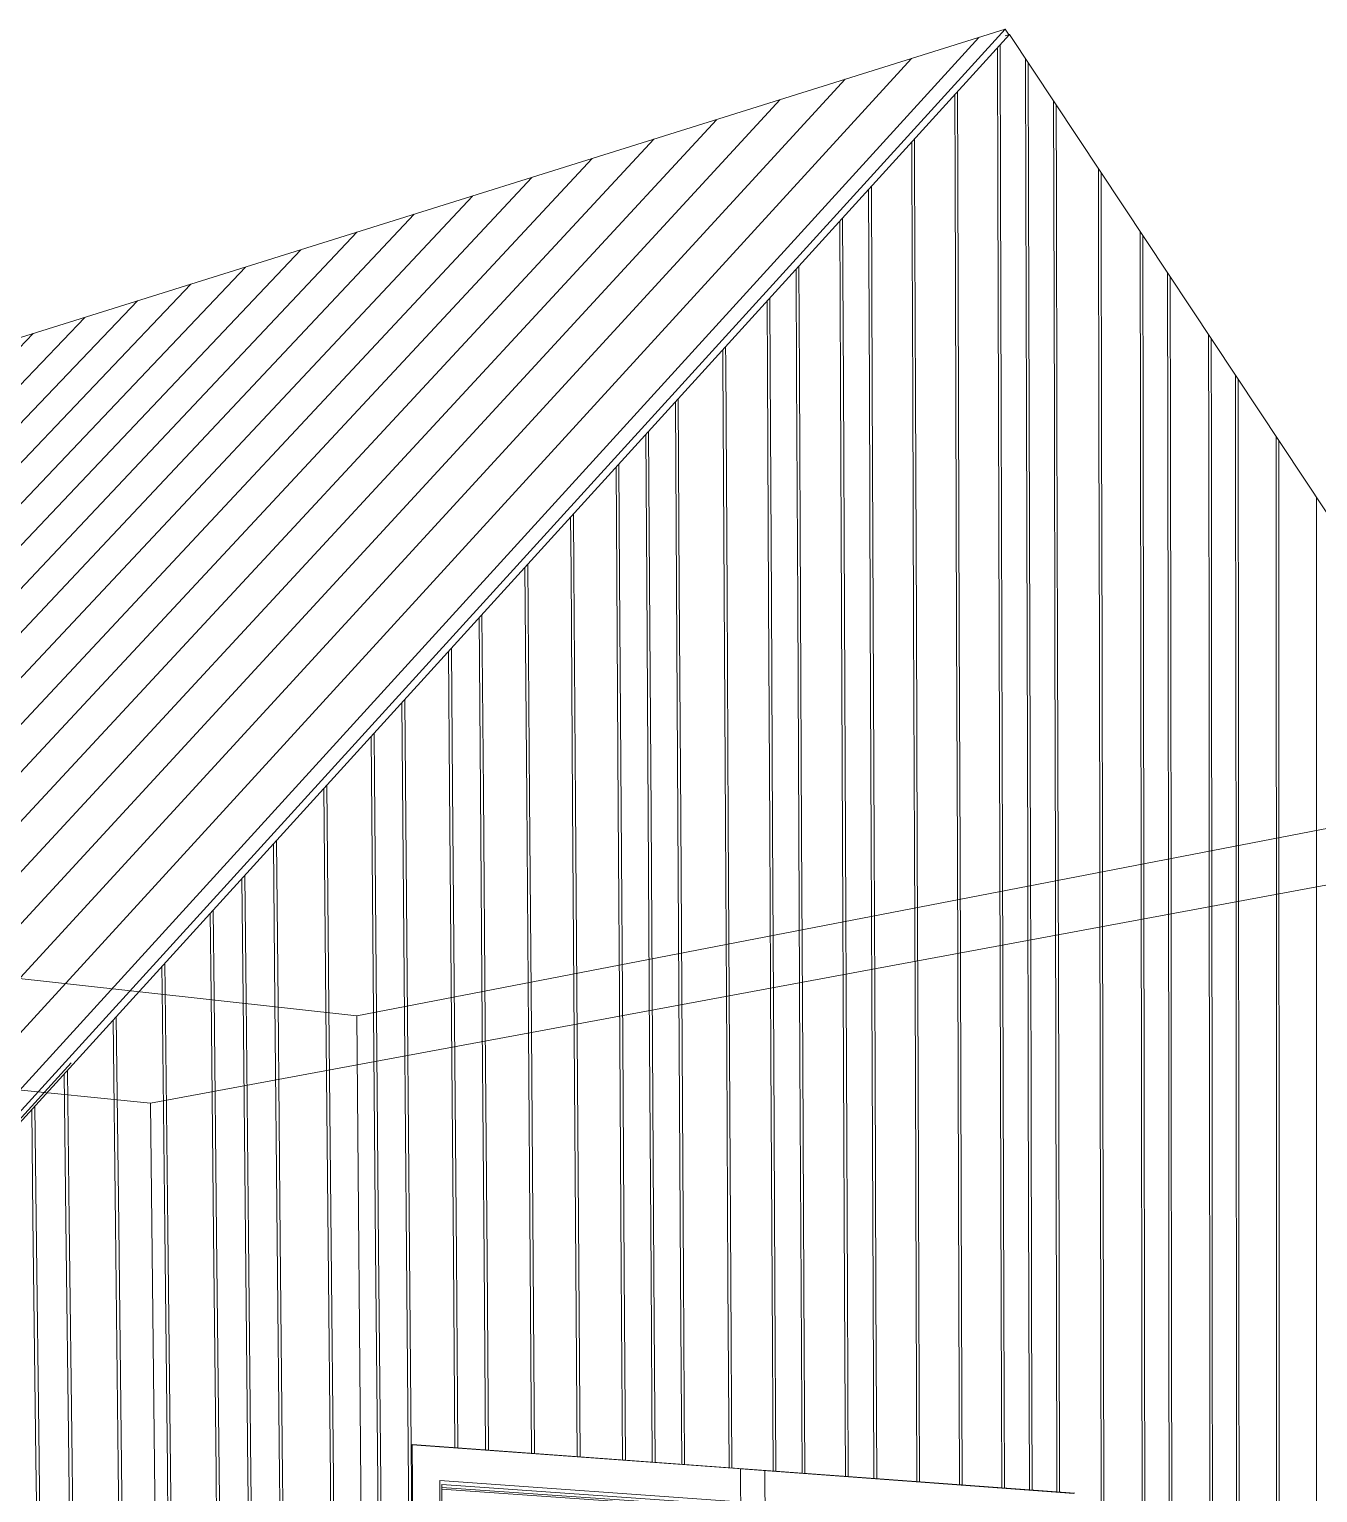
# Model space of a CAD drawing. Header units: inches. Extents: x 5690 to 5695, y -585 to 907.
# Drawn here: x 5692.9137 to 5693.0893, y -584.0591 to -583.8596 of the extents above; entities that cross this region are included whole.
import ezdxf

# ---------------------------------------------------------------- set-up
doc = ezdxf.new("R2010")
doc.units = ezdxf.units.IN
doc.header["$MEASUREMENT"] = 0
for name, color, linetype, lineweight in [('A-GLAZ-2', 151, 'Continuous', 9), ('A-ROOF', 132, 'Continuous', 13), ('A-ROOF-1', 132, 'Continuous', 9), ('A-ROOF-PATT-1', 132, 'Continuous', 9), ('A-WALL-PATT-1', 111, 'Continuous', 9), ('G-ANNO-SYMB-1', 111, 'Continuous', 9), ('I-WALL', 2, 'Continuous', 13), ('I-WALL-1', 2, 'Continuous', 9)]:
    doc.layers.add(name, color=color, linetype=linetype, lineweight=lineweight)

# ---------------------------------------------------------------- blocks, each defined once
blk = doc.blocks.new('FP_98-3D View 1 Copy 1 Copy 1')
at = {"layer": 'A-WALL-PATT-1'}
for p, q in [((-4883.58842, -584.02202), (-4883.58866, -584.00206)), ((-4883.58799, -584.02206), (-4883.58823, -584.00159)), ((-4883.59292, -584.02161), (-4883.59309, -584.00694)), ((-4883.59248, -584.02165), (-4883.59266, -584.00647)), ((-4883.59252, -584.05455), (-4883.59292, -584.02161)), ((-4883.59292, -584.02161), (-4883.59292, -584.02161)), ((-4883.59208, -584.05458), (-4883.59248, -584.02165)), ((-4883.59248, -584.02165), (-4883.59248, -584.02165)), ((-4883.58804, -584.05486), (-4883.58842, -584.02202)), ((-4883.58842, -584.02202), (-4883.58842, -584.02202)), ((-4883.5876, -584.05489), (-4883.58799, -584.02206)), ((-4883.58799, -584.02206), (-4883.58799, -584.02206)), ((-4883.59212, -584.08733), (-4883.59252, -584.05455)), ((-4883.59252, -584.05455), (-4883.59252, -584.05455)), ((-4883.59168, -584.08735), (-4883.59208, -584.05458)), ((-4883.59208, -584.05458), (-4883.59208, -584.05458)), ((-4883.58765, -584.08755), (-4883.58804, -584.05486)), ((-4883.58804, -584.05486), (-4883.58804, -584.05486)), ((-4883.58722, -584.08757), (-4883.5876, -584.05489)), ((-4883.5876, -584.05489), (-4883.5876, -584.05489)), ((-4883.59172, -584.11997), (-4883.59212, -584.08733)), ((-4883.59212, -584.08733), (-4883.59212, -584.08733)), ((-4883.59129, -584.11998), (-4883.59168, -584.08735)), ((-4883.59168, -584.08735), (-4883.59168, -584.08735)), ((-4883.58726, -584.1201), (-4883.58765, -584.08755)), ((-4883.58765, -584.08755), (-4883.58765, -584.08755)), ((-4883.58683, -584.12011), (-4883.58722, -584.08757)), ((-4883.58722, -584.08757), (-4883.58722, -584.08757)), ((-4883.59133, -584.15246), (-4883.59172, -584.11997)), ((-4883.59172, -584.11997), (-4883.59172, -584.11997)), ((-4883.59089, -584.15246), (-4883.59129, -584.11998)), ((-4883.59129, -584.11998), (-4883.59129, -584.11998)), ((-4883.58688, -584.15249), (-4883.58726, -584.1201)), ((-4883.58726, -584.1201), (-4883.58726, -584.1201)), ((-4883.58645, -584.1525), (-4883.58683, -584.12011)), ((-4883.58683, -584.12011), (-4883.58683, -584.12011)), ((-4883.59093, -584.1848), (-4883.59133, -584.15246)), ((-4883.59133, -584.15246), (-4883.59133, -584.15246)), ((-4883.5905, -584.18479), (-4883.59089, -584.15246)), ((-4883.59089, -584.15246), (-4883.59089, -584.15246)), ((-4883.5865, -584.18474), (-4883.58688, -584.15249)), ((-4883.58688, -584.15249), (-4883.58688, -584.15249)), ((-4883.58607, -584.18474), (-4883.58645, -584.1525)), ((-4883.58645, -584.1525), (-4883.58645, -584.1525)), ((-4883.5906, -584.21212), (-4883.59093, -584.1848)), ((-4883.59093, -584.1848), (-4883.59093, -584.1848)), ((-4883.59017, -584.21211), (-4883.5905, -584.18479)), ((-4883.5905, -584.18479), (-4883.5905, -584.18479)), ((-4883.58617, -584.21199), (-4883.5865, -584.18474)), ((-4883.5865, -584.18474), (-4883.5865, -584.18474)), ((-4883.58575, -584.21198), (-4883.58607, -584.18474)), ((-4883.58607, -584.18474), (-4883.58607, -584.18474))]:
    blk.add_line(p, q, dxfattribs=at)
blk = doc.blocks.new('FP_112-3D View 1 Copy 1 Copy 1')
at = {"layer": 'A-WALL-PATT-1'}
for p, q in [((-4883.46142, -583.88068), (-4883.46148, -583.86211)), ((-4883.46105, -583.88075), (-4883.46111, -583.8617)), ((-4883.4576, -583.88142), (-4883.45765, -583.86363)), ((-4883.45723, -583.8815), (-4883.45728, -583.86419)), ((-4883.46725, -583.87954), (-4883.46729, -583.86851)), ((-4883.46688, -583.87962), (-4883.46692, -583.8681)), ((-4883.4538, -583.88217), (-4883.45383, -583.86939)), ((-4883.45343, -583.88224), (-4883.45346, -583.86994)), ((-4883.47313, -583.8784), (-4883.47315, -583.87495)), ((-4883.47276, -583.87847), (-4883.47277, -583.87454)), ((-4883.47301, -583.90948), (-4883.47313, -583.8784)), ((-4883.47313, -583.8784), (-4883.47313, -583.8784)), ((-4883.47264, -583.90955), (-4883.47276, -583.87847)), ((-4883.47276, -583.87847), (-4883.47276, -583.87847)), ((-4883.46715, -583.9105), (-4883.46725, -583.87954)), ((-4883.46725, -583.87954), (-4883.46725, -583.87954)), ((-4883.46678, -583.91057), (-4883.46688, -583.87962)), ((-4883.46688, -583.87962), (-4883.46688, -583.87962)), ((-4883.44771, -583.88335), (-4883.44772, -583.87861)), ((-4883.44734, -583.88342), (-4883.44735, -583.87916)), ((-4883.47893, -583.90846), (-4883.47904, -583.88144)), ((-4883.47855, -583.90852), (-4883.47866, -583.88102)), ((-4883.46133, -583.91152), (-4883.46142, -583.88068)), ((-4883.46142, -583.88068), (-4883.46142, -583.88068)), ((-4883.46096, -583.91158), (-4883.46105, -583.88075)), ((-4883.46105, -583.88075), (-4883.46105, -583.88075)), ((-4883.45752, -583.91218), (-4883.4576, -583.88142)), ((-4883.4576, -583.88142), (-4883.4576, -583.88142)), ((-4883.45715, -583.91224), (-4883.45723, -583.8815)), ((-4883.45723, -583.8815), (-4883.45723, -583.8815)), ((-4883.45372, -583.91284), (-4883.4538, -583.88217)), ((-4883.4538, -583.88217), (-4883.4538, -583.88217)), ((-4883.45336, -583.9129), (-4883.45343, -583.88224)), ((-4883.45343, -583.88224), (-4883.45343, -583.88224)), ((-4883.44764, -583.9139), (-4883.44771, -583.88335)), ((-4883.44771, -583.88335), (-4883.44771, -583.88335)), ((-4883.44728, -583.91396), (-4883.44734, -583.88342)), ((-4883.44734, -583.88342), (-4883.44734, -583.88342)), ((-4883.48247, -583.90784), (-4883.48257, -583.88532)), ((-4883.48285, -583.90777), (-4883.48295, -583.88574)), ((-4883.44198, -583.91488), (-4883.44202, -583.8872)), ((-4883.44162, -583.91495), (-4883.44166, -583.88775)), ((-4883.48885, -583.90673), (-4883.48892, -583.8923)), ((-4883.48846, -583.9068), (-4883.48853, -583.89188)), ((-4883.43826, -583.91553), (-4883.4383, -583.89282)), ((-4883.43791, -583.91559), (-4883.43794, -583.89337)), ((-4883.49282, -583.90604), (-4883.49287, -583.89666)), ((-4883.49244, -583.9061), (-4883.49249, -583.89623)), ((-4883.43267, -583.9165), (-4883.43269, -583.90129)), ((-4883.4989, -583.90498), (-4883.49891, -583.9033)), ((-4883.49851, -583.90505), (-4883.49852, -583.90287)), ((-4883.43232, -583.91656), (-4883.43233, -583.90183)), ((-4883.49872, -583.93649), (-4883.4989, -583.90498)), ((-4883.4989, -583.90498), (-4883.4989, -583.90498)), ((-4883.49833, -583.93655), (-4883.49851, -583.90505)), ((-4883.49851, -583.90505), (-4883.49851, -583.90505)), ((-4883.49266, -583.93742), (-4883.49282, -583.90604)), ((-4883.49282, -583.90604), (-4883.49282, -583.90604)), ((-4883.49228, -583.93747), (-4883.49244, -583.9061)), ((-4883.49244, -583.9061), (-4883.49244, -583.9061)), ((-4883.48869, -583.93802), (-4883.48885, -583.90673)), ((-4883.48885, -583.90673), (-4883.48885, -583.90673)), ((-4883.48831, -583.93808), (-4883.48846, -583.9068)), ((-4883.48846, -583.9068), (-4883.48846, -583.9068)), ((-4883.42901, -583.91714), (-4883.42901, -583.90683)), ((-4883.42865, -583.9172), (-4883.42866, -583.90737)), ((-4883.48271, -583.93894), (-4883.48285, -583.90777)), ((-4883.48285, -583.90777), (-4883.48285, -583.90777)), ((-4883.48233, -583.939), (-4883.48247, -583.90784)), ((-4883.48247, -583.90784), (-4883.48247, -583.90784)), ((-4883.4788, -583.93954), (-4883.47893, -583.90846)), ((-4883.47893, -583.90846), (-4883.47893, -583.90846)), ((-4883.47842, -583.93959), (-4883.47855, -583.90852)), ((-4883.47855, -583.90852), (-4883.47855, -583.90852)), ((-4883.4729, -583.94044), (-4883.47301, -583.90948)), ((-4883.47301, -583.90948), (-4883.47301, -583.90948)), ((-4883.47252, -583.9405), (-4883.47264, -583.90955)), ((-4883.47264, -583.90955), (-4883.47264, -583.90955)), ((-4883.50522, -583.93549), (-4883.50537, -583.91041)), ((-4883.50483, -583.93555), (-4883.50498, -583.90998)), ((-4883.46704, -583.94133), (-4883.46715, -583.9105)), ((-4883.46715, -583.9105), (-4883.46715, -583.9105)), ((-4883.46667, -583.94139), (-4883.46678, -583.91057)), ((-4883.46678, -583.91057), (-4883.46678, -583.91057)), ((-4883.46124, -583.94222), (-4883.46133, -583.91152)), ((-4883.46133, -583.91152), (-4883.46133, -583.91152)), ((-4883.46087, -583.94228), (-4883.46096, -583.91158)), ((-4883.46096, -583.91158), (-4883.46096, -583.91158)), ((-4883.45743, -583.9428), (-4883.45752, -583.91218)), ((-4883.45752, -583.91218), (-4883.45752, -583.91218)), ((-4883.45706, -583.94286), (-4883.45715, -583.91224)), ((-4883.45715, -583.91224), (-4883.45715, -583.91224)), ((-4883.45365, -583.94338), (-4883.45372, -583.91284)), ((-4883.45372, -583.91284), (-4883.45372, -583.91284)), ((-4883.45328, -583.94344), (-4883.45336, -583.9129)), ((-4883.45336, -583.9129), (-4883.45336, -583.9129)), ((-4883.50928, -583.93487), (-4883.50941, -583.91485)), ((-4883.50889, -583.93493), (-4883.50902, -583.91442)), ((-4883.44758, -583.94431), (-4883.44764, -583.9139)), ((-4883.44764, -583.9139), (-4883.44764, -583.9139)), ((-4883.44722, -583.94437), (-4883.44728, -583.91396)), ((-4883.44728, -583.91396), (-4883.44728, -583.91396)), ((-4883.44193, -583.94518), (-4883.44198, -583.91488)), ((-4883.44198, -583.91488), (-4883.44198, -583.91488)), ((-4883.44157, -583.94523), (-4883.44162, -583.91495)), ((-4883.44162, -583.91495), (-4883.44162, -583.91495)), ((-4883.43822, -583.94574), (-4883.43826, -583.91553)), ((-4883.43826, -583.91553), (-4883.43826, -583.91553)), ((-4883.42348, -583.9181), (-4883.42348, -583.91517)), ((-4883.43786, -583.9458), (-4883.43791, -583.91559)), ((-4883.43791, -583.91559), (-4883.43791, -583.91559)), ((-4883.43264, -583.9466), (-4883.43267, -583.9165)), ((-4883.43267, -583.9165), (-4883.43267, -583.9165)), ((-4883.43229, -583.94665), (-4883.43232, -583.91656)), ((-4883.43232, -583.91656), (-4883.43232, -583.91656)), ((-4883.42898, -583.94716), (-4883.42901, -583.91714)), ((-4883.42901, -583.91714), (-4883.42901, -583.91714)), ((-4883.42863, -583.94721), (-4883.42865, -583.9172)), ((-4883.42865, -583.9172), (-4883.42865, -583.9172)), ((-4883.42313, -583.91816), (-4883.42313, -583.9157)), ((-4883.51336, -583.93425), (-4883.51346, -583.91931)), ((-4883.51297, -583.93431), (-4883.51307, -583.91888)), ((-4883.42347, -583.948), (-4883.42348, -583.9181)), ((-4883.42348, -583.9181), (-4883.42348, -583.9181)), ((-4883.42312, -583.94805), (-4883.42313, -583.91816)), ((-4883.42313, -583.91816), (-4883.42313, -583.91816)), ((-4883.418, -583.94884), (-4883.418, -583.92344)), ((-4883.51959, -583.9333), (-4883.51964, -583.92611)), ((-4883.51919, -583.93336), (-4883.51924, -583.92568)), ((-4883.52563, -583.96428), (-4883.52587, -583.93296)), ((-4883.52523, -583.96433), (-4883.52547, -583.93252)), ((-4883.51937, -583.96511), (-4883.51959, -583.9333)), ((-4883.51959, -583.9333), (-4883.51959, -583.9333)), ((-4883.51897, -583.96516), (-4883.51919, -583.93336)), ((-4883.51919, -583.93336), (-4883.51919, -583.93336)), ((-4883.51315, -583.96593), (-4883.51336, -583.93425)), ((-4883.51336, -583.93425), (-4883.51336, -583.93425)), ((-4883.51276, -583.96598), (-4883.51297, -583.93431)), ((-4883.51297, -583.93431), (-4883.51297, -583.93431)), ((-4883.50908, -583.96647), (-4883.50928, -583.93487)), ((-4883.50928, -583.93487), (-4883.50928, -583.93487)), ((-4883.50869, -583.96652), (-4883.50889, -583.93493)), ((-4883.50889, -583.93493), (-4883.50889, -583.93493)), ((-4883.50503, -583.967), (-4883.50522, -583.93549)), ((-4883.50522, -583.93549), (-4883.50522, -583.93549)), ((-4883.50464, -583.96705), (-4883.50483, -583.93555)), ((-4883.50483, -583.93555), (-4883.50483, -583.93555)), ((-4883.49855, -583.96786), (-4883.49872, -583.93649)), ((-4883.49872, -583.93649), (-4883.49872, -583.93649)), ((-4883.49816, -583.96791), (-4883.49833, -583.93655)), ((-4883.49833, -583.93655), (-4883.49833, -583.93655)), ((-4883.4925, -583.96866), (-4883.49266, -583.93742)), ((-4883.49266, -583.93742), (-4883.49266, -583.93742)), ((-4883.49212, -583.96871), (-4883.49228, -583.93747)), ((-4883.49228, -583.93747), (-4883.49228, -583.93747)), ((-4883.53154, -583.9635), (-4883.53173, -583.93942)), ((-4883.48854, -583.96918), (-4883.48869, -583.93802)), ((-4883.48869, -583.93802), (-4883.48869, -583.93802)), ((-4883.48816, -583.96923), (-4883.48831, -583.93808)), ((-4883.48831, -583.93808), (-4883.48831, -583.93808)), ((-4883.48257, -583.96997), (-4883.48271, -583.93894)), ((-4883.48271, -583.93894), (-4883.48271, -583.93894)), ((-4883.4822, -583.97002), (-4883.48233, -583.939)), ((-4883.48233, -583.939), (-4883.48233, -583.939)), ((-4883.53195, -583.96345), (-4883.53213, -583.93986)), ((-4883.47867, -583.97048), (-4883.4788, -583.93954)), ((-4883.4788, -583.93954), (-4883.4788, -583.93954)), ((-4883.47829, -583.97053), (-4883.47842, -583.93959)), ((-4883.47842, -583.93959), (-4883.47842, -583.93959)), ((-4883.47278, -583.97126), (-4883.4729, -583.94044)), ((-4883.4729, -583.94044), (-4883.4729, -583.94044)), ((-4883.47241, -583.97131), (-4883.47252, -583.9405)), ((-4883.47252, -583.9405), (-4883.47252, -583.9405)), ((-4883.46694, -583.97203), (-4883.46704, -583.94133)), ((-4883.46704, -583.94133), (-4883.46704, -583.94133)), ((-4883.46657, -583.97208), (-4883.46667, -583.94139)), ((-4883.46667, -583.94139), (-4883.46667, -583.94139)), ((-4883.46115, -583.9728), (-4883.46124, -583.94222)), ((-4883.46124, -583.94222), (-4883.46124, -583.94222)), ((-4883.46078, -583.97285), (-4883.46087, -583.94228)), ((-4883.46087, -583.94228), (-4883.46087, -583.94228)), ((-4883.45735, -583.9733), (-4883.45743, -583.9428)), ((-4883.45743, -583.9428), (-4883.45743, -583.9428)), ((-4883.45698, -583.97335), (-4883.45706, -583.94286)), ((-4883.45706, -583.94286), (-4883.45706, -583.94286)), ((-4883.45357, -583.9738), (-4883.45365, -583.94338)), ((-4883.45365, -583.94338), (-4883.45365, -583.94338)), ((-4883.45321, -583.97385), (-4883.45328, -583.94344)), ((-4883.45328, -583.94344), (-4883.45328, -583.94344)), ((-4883.53614, -583.96289), (-4883.5363, -583.94444)), ((-4883.53574, -583.96295), (-4883.53589, -583.94399)), ((-4883.44752, -583.9746), (-4883.44758, -583.94431)), ((-4883.44758, -583.94431), (-4883.44758, -583.94431)), ((-4883.44716, -583.97465), (-4883.44722, -583.94437)), ((-4883.44722, -583.94437), (-4883.44722, -583.94437)), ((-4883.44188, -583.97534), (-4883.44193, -583.94518)), ((-4883.44193, -583.94518), (-4883.44193, -583.94518)), ((-4883.44152, -583.97539), (-4883.44157, -583.94523)), ((-4883.44157, -583.94523), (-4883.44157, -583.94523)), ((-4883.43818, -583.97583), (-4883.43822, -583.94574)), ((-4883.43822, -583.94574), (-4883.43822, -583.94574)), ((-4883.43782, -583.97588), (-4883.43786, -583.9458)), ((-4883.43786, -583.9458), (-4883.43786, -583.9458)), ((-4883.43261, -583.97657), (-4883.43264, -583.9466)), ((-4883.43264, -583.9466), (-4883.43264, -583.9466)), ((-4883.43226, -583.97662), (-4883.43229, -583.94665)), ((-4883.43229, -583.94665), (-4883.43229, -583.94665)), ((-4883.42896, -583.97705), (-4883.42898, -583.94716)), ((-4883.42898, -583.94716), (-4883.42898, -583.94716)), ((-4883.42861, -583.9771), (-4883.42863, -583.94721)), ((-4883.42863, -583.94721), (-4883.42863, -583.94721)), ((-4883.42346, -583.97778), (-4883.42347, -583.948)), ((-4883.42347, -583.948), (-4883.42347, -583.948)), ((-4883.42311, -583.97782), (-4883.42312, -583.94805)), ((-4883.42312, -583.94805), (-4883.42312, -583.94805)), ((-4883.418, -583.9785), (-4883.418, -583.94884)), ((-4883.418, -583.94884), (-4883.418, -583.94884)), ((-4883.54255, -583.96205), (-4883.54264, -583.95142)), ((-4883.54214, -583.9621), (-4883.54223, -583.95097)), ((-4883.5468, -583.96148), (-4883.54685, -583.95605)), ((-4883.54639, -583.96154), (-4883.54644, -583.9556)), ((-4883.55299, -583.99301), (-4883.55327, -583.96312)), ((-4883.55258, -583.99306), (-4883.55286, -583.96267)), ((-4883.54651, -583.99373), (-4883.5468, -583.96148)), ((-4883.5468, -583.96148), (-4883.5468, -583.96148)), ((-4883.5461, -583.99378), (-4883.54639, -583.96154)), ((-4883.54639, -583.96154), (-4883.54639, -583.96154)), ((-4883.54227, -583.99421), (-4883.54255, -583.96205)), ((-4883.54255, -583.96205), (-4883.54255, -583.96205)), ((-4883.54186, -583.99425), (-4883.54214, -583.9621)), ((-4883.54214, -583.9621), (-4883.54214, -583.9621)), ((-4883.53588, -583.99492), (-4883.53614, -583.96289)), ((-4883.53614, -583.96289), (-4883.53614, -583.96289)), ((-4883.53548, -583.99496), (-4883.53574, -583.96295)), ((-4883.53574, -583.96295), (-4883.53574, -583.96295)), ((-4883.5317, -583.99538), (-4883.53195, -583.96345)), ((-4883.53195, -583.96345), (-4883.53195, -583.96345)), ((-4883.53129, -583.99543), (-4883.53154, -583.9635)), ((-4883.53154, -583.9635), (-4883.53154, -583.9635)), ((-4883.52539, -583.99609), (-4883.52563, -583.96428)), ((-4883.52563, -583.96428), (-4883.52563, -583.96428)), ((-4883.52499, -583.99613), (-4883.52523, -583.96433)), ((-4883.52523, -583.96433), (-4883.52523, -583.96433)), ((-4883.51914, -583.99678), (-4883.51937, -583.96511)), ((-4883.51937, -583.96511), (-4883.51937, -583.96511)), ((-4883.51875, -583.99683), (-4883.51897, -583.96516)), ((-4883.51897, -583.96516), (-4883.51897, -583.96516)), ((-4883.51294, -583.99747), (-4883.51315, -583.96593)), ((-4883.51315, -583.96593), (-4883.51315, -583.96593)), ((-4883.51255, -583.99751), (-4883.51276, -583.96598)), ((-4883.51276, -583.96598), (-4883.51276, -583.96598)), ((-4883.50888, -583.99792), (-4883.50908, -583.96647)), ((-4883.50908, -583.96647), (-4883.50908, -583.96647)), ((-4883.50849, -583.99797), (-4883.50869, -583.96652)), ((-4883.50869, -583.96652), (-4883.50869, -583.96652)), ((-4883.50484, -583.99837), (-4883.50503, -583.967)), ((-4883.50503, -583.967), (-4883.50503, -583.967)), ((-4883.50445, -583.99842), (-4883.50464, -583.96705)), ((-4883.50464, -583.96705), (-4883.50464, -583.96705)), ((-4883.49837, -583.99909), (-4883.49855, -583.96786)), ((-4883.49855, -583.96786), (-4883.49855, -583.96786)), ((-4883.49799, -583.99914), (-4883.49816, -583.96791)), ((-4883.49816, -583.96791), (-4883.49816, -583.96791)), ((-4883.49234, -583.99976), (-4883.4925, -583.96866)), ((-4883.4925, -583.96866), (-4883.4925, -583.96866)), ((-4883.49196, -583.99981), (-4883.49212, -583.96871)), ((-4883.49212, -583.96871), (-4883.49212, -583.96871)), ((-4883.48839, -584.0002), (-4883.48854, -583.96918)), ((-4883.48854, -583.96918), (-4883.48854, -583.96918)), ((-4883.48801, -584.00025), (-4883.48816, -583.96923)), ((-4883.48816, -583.96923), (-4883.48816, -583.96923)), ((-4883.55994, -583.99224), (-4883.56016, -583.97069)), ((-4883.55952, -583.99229), (-4883.55974, -583.97024)), ((-4883.48244, -584.00087), (-4883.48257, -583.96997)), ((-4883.48257, -583.96997), (-4883.48257, -583.96997)), ((-4883.48206, -584.00091), (-4883.4822, -583.97002)), ((-4883.4822, -583.97002), (-4883.4822, -583.97002)), ((-4883.47854, -584.0013), (-4883.47867, -583.97048)), ((-4883.47867, -583.97048), (-4883.47867, -583.97048)), ((-4883.47816, -584.00134), (-4883.47829, -583.97053)), ((-4883.47829, -583.97053), (-4883.47829, -583.97053)), ((-4883.47266, -584.00195), (-4883.47278, -583.97126)), ((-4883.47278, -583.97126), (-4883.47278, -583.97126)), ((-4883.47229, -584.002), (-4883.47241, -583.97131)), ((-4883.47241, -583.97131), (-4883.47241, -583.97131)), ((-4883.46684, -584.0026), (-4883.46694, -583.97203)), ((-4883.46694, -583.97203), (-4883.46694, -583.97203)), ((-4883.46647, -584.00264), (-4883.46657, -583.97208)), ((-4883.46657, -583.97208), (-4883.46657, -583.97208)), ((-4883.46105, -584.00325), (-4883.46115, -583.9728)), ((-4883.46115, -583.9728), (-4883.46115, -583.9728)), ((-4883.46069, -584.00329), (-4883.46078, -583.97285)), ((-4883.46078, -583.97285), (-4883.46078, -583.97285)), ((-4883.45727, -584.00367), (-4883.45735, -583.9733)), ((-4883.45735, -583.9733), (-4883.45735, -583.9733)), ((-4883.4569, -584.00371), (-4883.45698, -583.97335)), ((-4883.45698, -583.97335), (-4883.45698, -583.97335)), ((-4883.56386, -583.9918), (-4883.56403, -583.97496)), ((-4883.4535, -584.00409), (-4883.45357, -583.9738)), ((-4883.45357, -583.9738), (-4883.45357, -583.9738)), ((-4883.45313, -584.00413), (-4883.45321, -583.97385)), ((-4883.45321, -583.97385), (-4883.45321, -583.97385)), ((-4883.44746, -584.00476), (-4883.44752, -583.9746)), ((-4883.44752, -583.9746), (-4883.44752, -583.9746)), ((-4883.4471, -584.0048), (-4883.44716, -583.97465)), ((-4883.44716, -583.97465), (-4883.44716, -583.97465)), ((-4883.44183, -584.00539), (-4883.44188, -583.97534)), ((-4883.44188, -583.97534), (-4883.44188, -583.97534)), ((-4883.44147, -584.00543), (-4883.44152, -583.97539)), ((-4883.44152, -583.97539), (-4883.44152, -583.97539)), ((-4883.56428, -583.99176), (-4883.56445, -583.97542)), ((-4883.43814, -584.0058), (-4883.43818, -583.97583)), ((-4883.43818, -583.97583), (-4883.43818, -583.97583)), ((-4883.43778, -584.00584), (-4883.43782, -583.97588)), ((-4883.43782, -583.97588), (-4883.43782, -583.97588)), ((-4883.43258, -584.00642), (-4883.43261, -583.97657)), ((-4883.43261, -583.97657), (-4883.43261, -583.97657)), ((-4883.43223, -584.00646), (-4883.43226, -583.97662)), ((-4883.43226, -583.97662), (-4883.43226, -583.97662)), ((-4883.42894, -584.00682), (-4883.42896, -583.97705)), ((-4883.42896, -583.97705), (-4883.42896, -583.97705)), ((-4883.42859, -584.00686), (-4883.42861, -583.9771)), ((-4883.42861, -583.9771), (-4883.42861, -583.9771)), ((-4883.42345, -584.00743), (-4883.42346, -583.97778)), ((-4883.42346, -583.97778), (-4883.42346, -583.97778)), ((-4883.4231, -584.00747), (-4883.42311, -583.97782)), ((-4883.42311, -583.97782), (-4883.42311, -583.97782)), ((-4883.418, -584.00804), (-4883.418, -583.9785)), ((-4883.418, -583.9785), (-4883.418, -583.9785)), ((-4883.56865, -583.99127), (-4883.56877, -583.98017)), ((-4883.56823, -583.99132), (-4883.56835, -583.97971)), ((-4883.57489, -583.99058), (-4883.57493, -583.98695)), ((-4883.57531, -583.99053), (-4883.57535, -583.98741)), ((-4883.57496, -584.02324), (-4883.57531, -583.99053)), ((-4883.57531, -583.99053), (-4883.57531, -583.99053)), ((-4883.57453, -584.02328), (-4883.57489, -583.99058)), ((-4883.57489, -583.99058), (-4883.57489, -583.99058)), ((-4883.56831, -584.02384), (-4883.56865, -583.99127)), ((-4883.56865, -583.99127), (-4883.56865, -583.99127)), ((-4883.56789, -584.02388), (-4883.56823, -583.99132)), ((-4883.56823, -583.99132), (-4883.56823, -583.99132)), ((-4883.56395, -584.02424), (-4883.56428, -583.99176)), ((-4883.56428, -583.99176), (-4883.56428, -583.99176)), ((-4883.56353, -584.02427), (-4883.56386, -583.9918)), ((-4883.56386, -583.9918), (-4883.56386, -583.9918)), ((-4883.55962, -584.02463), (-4883.55994, -583.99224)), ((-4883.55994, -583.99224), (-4883.55994, -583.99224)), ((-4883.55921, -584.02467), (-4883.55952, -583.99229)), ((-4883.55952, -583.99229), (-4883.55952, -583.99229)), ((-4883.55269, -584.02526), (-4883.55299, -583.99301)), ((-4883.55299, -583.99301), (-4883.55299, -583.99301)), ((-4883.55228, -584.02529), (-4883.55258, -583.99306)), ((-4883.55258, -583.99306), (-4883.55258, -583.99306)), ((-4883.58166, -584.02263), (-4883.58198, -583.99471)), ((-4883.58123, -584.02267), (-4883.58156, -583.99424)), ((-4883.54623, -584.02584), (-4883.54651, -583.99373)), ((-4883.54651, -583.99373), (-4883.54651, -583.99373)), ((-4883.54582, -584.02588), (-4883.5461, -583.99378)), ((-4883.5461, -583.99378), (-4883.5461, -583.99378)), ((-4883.542, -584.02622), (-4883.54227, -583.99421)), ((-4883.54227, -583.99421), (-4883.54227, -583.99421)), ((-4883.54159, -584.02626), (-4883.54186, -583.99425)), ((-4883.54186, -583.99425), (-4883.54186, -583.99425)), ((-4883.53562, -584.0268), (-4883.53588, -583.99492)), ((-4883.53588, -583.99492), (-4883.53588, -583.99492)), ((-4883.53522, -584.02684), (-4883.53548, -583.99496)), ((-4883.53548, -583.99496), (-4883.53548, -583.99496)), ((-4883.53145, -584.02718), (-4883.5317, -583.99538)), ((-4883.5317, -583.99538), (-4883.5317, -583.99538)), ((-4883.53104, -584.02722), (-4883.53129, -583.99543)), ((-4883.53129, -583.99543), (-4883.53129, -583.99543)), ((-4883.52516, -584.02775), (-4883.52539, -583.99609)), ((-4883.52539, -583.99609), (-4883.52539, -583.99609)), ((-4883.52476, -584.02779), (-4883.52499, -583.99613)), ((-4883.52499, -583.99613), (-4883.52499, -583.99613)), ((-4883.51892, -584.02832), (-4883.51914, -583.99678)), ((-4883.51914, -583.99678), (-4883.51914, -583.99678)), ((-4883.51853, -584.02835), (-4883.51875, -583.99683)), ((-4883.51875, -583.99683), (-4883.51875, -583.99683)), ((-4883.51274, -584.02888), (-4883.51294, -583.99747)), ((-4883.51294, -583.99747), (-4883.51294, -583.99747)), ((-4883.51234, -584.02891), (-4883.51255, -583.99751)), ((-4883.51255, -583.99751), (-4883.51255, -583.99751)), ((-4883.50869, -584.02924), (-4883.50888, -583.99792)), ((-4883.50888, -583.99792), (-4883.50888, -583.99792)), ((-4883.50829, -584.02928), (-4883.50849, -583.99797)), ((-4883.50849, -583.99797), (-4883.50849, -583.99797)), ((-4883.50465, -584.02961), (-4883.50484, -583.99837)), ((-4883.50484, -583.99837), (-4883.50484, -583.99837)), ((-4883.50427, -584.02964), (-4883.50445, -583.99842)), ((-4883.50445, -583.99842), (-4883.50445, -583.99842)), ((-4883.4982, -584.03019), (-4883.49837, -583.99909)), ((-4883.49837, -583.99909), (-4883.49837, -583.99909)), ((-4883.49781, -584.03023), (-4883.49799, -583.99914)), ((-4883.49799, -583.99914), (-4883.49799, -583.99914)), ((-4883.49218, -584.03074), (-4883.49234, -583.99976)), ((-4883.49234, -583.99976), (-4883.49234, -583.99976)), ((-4883.4918, -584.03077), (-4883.49196, -583.99981)), ((-4883.49196, -583.99981), (-4883.49196, -583.99981)), ((-4883.48824, -584.0311), (-4883.48839, -584.0002)), ((-4883.48839, -584.0002), (-4883.48839, -584.0002)), ((-4883.48786, -584.03113), (-4883.48801, -584.00025)), ((-4883.48801, -584.00025), (-4883.48801, -584.00025)), ((-4883.4823, -584.03163), (-4883.48244, -584.00087)), ((-4883.48244, -584.00087), (-4883.48244, -584.00087)), ((-4883.48192, -584.03167), (-4883.48206, -584.00091)), ((-4883.48206, -584.00091), (-4883.48206, -584.00091)), ((-4883.47841, -584.03199), (-4883.47854, -584.0013)), ((-4883.47854, -584.0013), (-4883.47854, -584.0013)), ((-4883.47803, -584.03202), (-4883.47816, -584.00134)), ((-4883.47816, -584.00134), (-4883.47816, -584.00134)), ((-4883.47255, -584.03252), (-4883.47266, -584.00195)), ((-4883.47266, -584.00195), (-4883.47266, -584.00195)), ((-4883.47217, -584.03255), (-4883.47229, -584.002)), ((-4883.47229, -584.002), (-4883.47229, -584.002)), ((-4883.46673, -584.03304), (-4883.46684, -584.0026)), ((-4883.46684, -584.0026), (-4883.46684, -584.0026)), ((-4883.46636, -584.03308), (-4883.46647, -584.00264)), ((-4883.46647, -584.00264), (-4883.46647, -584.00264)), ((-4883.46096, -584.03357), (-4883.46105, -584.00325)), ((-4883.46105, -584.00325), (-4883.46105, -584.00325)), ((-4883.4606, -584.0336), (-4883.46069, -584.00329)), ((-4883.46069, -584.00329), (-4883.46069, -584.00329)), ((-4883.45718, -584.03391), (-4883.45727, -584.00367)), ((-4883.45727, -584.00367), (-4883.45727, -584.00367)), ((-4883.45682, -584.03394), (-4883.4569, -584.00371)), ((-4883.4569, -584.00371), (-4883.4569, -584.00371)), ((-4883.45342, -584.03425), (-4883.4535, -584.00409)), ((-4883.4535, -584.00409), (-4883.4535, -584.00409)), ((-4883.45306, -584.03428), (-4883.45313, -584.00413)), ((-4883.45313, -584.00413), (-4883.45313, -584.00413)), ((-4883.4474, -584.0348), (-4883.44746, -584.00476)), ((-4883.44746, -584.00476), (-4883.44746, -584.00476)), ((-4883.44704, -584.03483), (-4883.4471, -584.0048)), ((-4883.4471, -584.0048), (-4883.4471, -584.0048)), ((-4883.44178, -584.0353), (-4883.44183, -584.00539)), ((-4883.44183, -584.00539), (-4883.44183, -584.00539)), ((-4883.44142, -584.03534), (-4883.44147, -584.00543)), ((-4883.44147, -584.00543), (-4883.44147, -584.00543)), ((-4883.4381, -584.03564), (-4883.43814, -584.0058)), ((-4883.43814, -584.0058), (-4883.43814, -584.0058)), ((-4883.43774, -584.03567), (-4883.43778, -584.00584)), ((-4883.43778, -584.00584), (-4883.43778, -584.00584)), ((-4883.43255, -584.03614), (-4883.43258, -584.00642)), ((-4883.43258, -584.00642), (-4883.43258, -584.00642)), ((-4883.4322, -584.03617), (-4883.43223, -584.00646)), ((-4883.43223, -584.00646), (-4883.43223, -584.00646)), ((-4883.42891, -584.03647), (-4883.42894, -584.00682)), ((-4883.42894, -584.00682), (-4883.42894, -584.00682)), ((-4883.42856, -584.0365), (-4883.42859, -584.00686)), ((-4883.42859, -584.00686), (-4883.42859, -584.00686)), ((-4883.42344, -584.03697), (-4883.42345, -584.00743)), ((-4883.42345, -584.00743), (-4883.42345, -584.00743)), ((-4883.42309, -584.037), (-4883.4231, -584.00747)), ((-4883.4231, -584.00747), (-4883.4231, -584.00747)), ((-4883.418, -584.03746), (-4883.418, -584.00804)), ((-4883.418, -584.00804), (-4883.418, -584.00804)), ((-4883.58129, -584.05533), (-4883.58166, -584.02263)), ((-4883.58166, -584.02263), (-4883.58166, -584.02263)), ((-4883.58086, -584.05536), (-4883.58123, -584.02267)), ((-4883.58123, -584.02267), (-4883.58123, -584.02267)), ((-4883.5746, -584.0558), (-4883.57496, -584.02324)), ((-4883.57496, -584.02324), (-4883.57496, -584.02324)), ((-4883.57418, -584.05583), (-4883.57453, -584.02328)), ((-4883.57453, -584.02328), (-4883.57453, -584.02328)), ((-4883.56797, -584.05626), (-4883.56831, -584.02384)), ((-4883.56831, -584.02384), (-4883.56831, -584.02384)), ((-4883.56755, -584.05629), (-4883.56789, -584.02388)), ((-4883.56789, -584.02388), (-4883.56789, -584.02388)), ((-4883.56363, -584.05657), (-4883.56395, -584.02424)), ((-4883.56395, -584.02424), (-4883.56395, -584.02424)), ((-4883.56321, -584.0566), (-4883.56353, -584.02427)), ((-4883.56353, -584.02427), (-4883.56353, -584.02427)), ((-4883.55931, -584.05687), (-4883.55962, -584.02463)), ((-4883.55962, -584.02463), (-4883.55962, -584.02463)), ((-4883.55889, -584.0569), (-4883.55921, -584.02467)), ((-4883.55921, -584.02467), (-4883.55921, -584.02467)), ((-4883.55239, -584.05735), (-4883.55269, -584.02526)), ((-4883.55269, -584.02526), (-4883.55269, -584.02526)), ((-4883.55198, -584.05738), (-4883.55228, -584.02529)), ((-4883.55228, -584.02529), (-4883.55228, -584.02529)), ((-4883.54594, -584.05781), (-4883.54623, -584.02584)), ((-4883.54623, -584.02584), (-4883.54623, -584.02584)), ((-4883.54553, -584.05783), (-4883.54582, -584.02588)), ((-4883.54582, -584.02588), (-4883.54582, -584.02588)), ((-4883.54172, -584.0581), (-4883.542, -584.02622)), ((-4883.542, -584.02622), (-4883.542, -584.02622)), ((-4883.54131, -584.05813), (-4883.54159, -584.02626)), ((-4883.54159, -584.02626), (-4883.54159, -584.02626)), ((-4883.53541, -584.053), (-4883.53562, -584.0268)), ((-4883.53562, -584.0268), (-4883.53562, -584.0268)), ((-4883.535, -584.05303), (-4883.53522, -584.02684)), ((-4883.53522, -584.02684), (-4883.53522, -584.02684)), ((-4883.53124, -584.05331), (-4883.53145, -584.02718)), ((-4883.53145, -584.02718), (-4883.53145, -584.02718)), ((-4883.53084, -584.05334), (-4883.53104, -584.02722)), ((-4883.53104, -584.02722), (-4883.53104, -584.02722)), ((-4883.52496, -584.05377), (-4883.52516, -584.02775)), ((-4883.52516, -584.02775), (-4883.52516, -584.02775)), ((-4883.52457, -584.0538), (-4883.52476, -584.02779)), ((-4883.52476, -584.02779), (-4883.52476, -584.02779)), ((-4883.51874, -584.05423), (-4883.51892, -584.02832)), ((-4883.51892, -584.02832), (-4883.51892, -584.02832)), ((-4883.51835, -584.05426), (-4883.51853, -584.02835)), ((-4883.51853, -584.02835), (-4883.51853, -584.02835)), ((-4883.51257, -584.05468), (-4883.51274, -584.02888)), ((-4883.51274, -584.02888), (-4883.51274, -584.02888)), ((-4883.51218, -584.05471), (-4883.51234, -584.02891)), ((-4883.51234, -584.02891), (-4883.51234, -584.02891)), ((-4883.50852, -584.05498), (-4883.50869, -584.02924)), ((-4883.50869, -584.02924), (-4883.50869, -584.02924)), ((-4883.50813, -584.05501), (-4883.50829, -584.02928)), ((-4883.50829, -584.02928), (-4883.50829, -584.02928)), ((-4883.5045, -584.05528), (-4883.50465, -584.02961)), ((-4883.50465, -584.02961), (-4883.50465, -584.02961)), ((-4883.50411, -584.05531), (-4883.50427, -584.02964)), ((-4883.50427, -584.02964), (-4883.50427, -584.02964)), ((-4883.49806, -584.05575), (-4883.4982, -584.03019)), ((-4883.4982, -584.03019), (-4883.4982, -584.03019)), ((-4883.49767, -584.05578), (-4883.49781, -584.03023)), ((-4883.49781, -584.03023), (-4883.49781, -584.03023)), ((-4883.49205, -584.05619), (-4883.49218, -584.03074)), ((-4883.49218, -584.03074), (-4883.49218, -584.03074)), ((-4883.49167, -584.05622), (-4883.4918, -584.03077)), ((-4883.4918, -584.03077), (-4883.4918, -584.03077)), ((-4883.48811, -584.05648), (-4883.48824, -584.0311)), ((-4883.48824, -584.0311), (-4883.48824, -584.0311)), ((-4883.48773, -584.05651), (-4883.48786, -584.03113)), ((-4883.48786, -584.03113), (-4883.48786, -584.03113)), ((-4883.48219, -584.05692), (-4883.4823, -584.03163)), ((-4883.4823, -584.03163), (-4883.4823, -584.03163)), ((-4883.48181, -584.05695), (-4883.48192, -584.03167)), ((-4883.48192, -584.03167), (-4883.48192, -584.03167)), ((-4883.4783, -584.05721), (-4883.47841, -584.03199)), ((-4883.47841, -584.03199), (-4883.47841, -584.03199)), ((-4883.47793, -584.05723), (-4883.47803, -584.03202)), ((-4883.47803, -584.03202), (-4883.47803, -584.03202)), ((-4883.47245, -584.05764), (-4883.47255, -584.03252)), ((-4883.47255, -584.03252), (-4883.47255, -584.03252)), ((-4883.47208, -584.05766), (-4883.47217, -584.03255)), ((-4883.47217, -584.03255), (-4883.47217, -584.03255)), ((-4883.46665, -584.05806), (-4883.46673, -584.03304)), ((-4883.46673, -584.03304), (-4883.46673, -584.03304)), ((-4883.46628, -584.05809), (-4883.46636, -584.03308)), ((-4883.46636, -584.03308), (-4883.46636, -584.03308)), ((-4883.46089, -584.05849), (-4883.46096, -584.03357)), ((-4883.46096, -584.03357), (-4883.46096, -584.03357)), ((-4883.46052, -584.05851), (-4883.4606, -584.0336)), ((-4883.4606, -584.0336), (-4883.4606, -584.0336)), ((-4883.45712, -584.05876), (-4883.45718, -584.03391)), ((-4883.45718, -584.03391), (-4883.45718, -584.03391)), ((-4883.45675, -584.05879), (-4883.45682, -584.03394)), ((-4883.45682, -584.03394), (-4883.45682, -584.03394)), ((-4883.45336, -584.05904), (-4883.45342, -584.03425)), ((-4883.45342, -584.03425), (-4883.45342, -584.03425)), ((-4883.453, -584.05907), (-4883.45306, -584.03428)), ((-4883.45306, -584.03428), (-4883.45306, -584.03428)), ((-4883.44734, -584.06471), (-4883.4474, -584.0348)), ((-4883.4474, -584.0348), (-4883.4474, -584.0348)), ((-4883.44698, -584.06473), (-4883.44704, -584.03483)), ((-4883.44704, -584.03483), (-4883.44704, -584.03483)), ((-4883.44173, -584.0651), (-4883.44178, -584.0353)), ((-4883.44178, -584.0353), (-4883.44178, -584.0353)), ((-4883.44137, -584.06512), (-4883.44142, -584.03534)), ((-4883.44142, -584.03534), (-4883.44142, -584.03534)), ((-4883.43805, -584.06536), (-4883.4381, -584.03564)), ((-4883.4381, -584.03564), (-4883.4381, -584.03564)), ((-4883.4377, -584.06538), (-4883.43774, -584.03567)), ((-4883.43774, -584.03567), (-4883.43774, -584.03567)), ((-4883.43252, -584.06574), (-4883.43255, -584.03614)), ((-4883.43255, -584.03614), (-4883.43255, -584.03614)), ((-4883.43217, -584.06577), (-4883.4322, -584.03617)), ((-4883.4322, -584.03617), (-4883.4322, -584.03617)), ((-4883.42889, -584.066), (-4883.42891, -584.03647)), ((-4883.42891, -584.03647), (-4883.42891, -584.03647)), ((-4883.42854, -584.06602), (-4883.42856, -584.0365)), ((-4883.42856, -584.0365), (-4883.42856, -584.0365)), ((-4883.42343, -584.06638), (-4883.42344, -584.03697)), ((-4883.42344, -584.03697), (-4883.42344, -584.03697)), ((-4883.42308, -584.0664), (-4883.42309, -584.037)), ((-4883.42309, -584.037), (-4883.42309, -584.037)), ((-4883.418, -584.06676), (-4883.418, -584.03746)), ((-4883.418, -584.03746), (-4883.418, -584.03746)), ((-4883.58092, -584.08789), (-4883.58129, -584.05533)), ((-4883.58129, -584.05533), (-4883.58129, -584.05533)), ((-4883.58049, -584.08791), (-4883.58086, -584.05536)), ((-4883.58086, -584.05536), (-4883.58086, -584.05536)), ((-4883.57425, -584.08822), (-4883.5746, -584.0558)), ((-4883.5746, -584.0558), (-4883.5746, -584.0558)), ((-4883.57382, -584.08824), (-4883.57418, -584.05583)), ((-4883.57418, -584.05583), (-4883.57418, -584.05583)), ((-4883.56763, -584.08854), (-4883.56797, -584.05626)), ((-4883.56797, -584.05626), (-4883.56797, -584.05626)), ((-4883.56721, -584.08856), (-4883.56755, -584.05629)), ((-4883.56755, -584.05629), (-4883.56755, -584.05629)), ((-4883.5633, -584.08876), (-4883.56363, -584.05657)), ((-4883.56363, -584.05657), (-4883.56363, -584.05657)), ((-4883.56288, -584.08878), (-4883.56321, -584.0566)), ((-4883.56321, -584.0566), (-4883.56321, -584.0566)), ((-4883.55899, -584.08897), (-4883.55931, -584.05687)), ((-4883.55931, -584.05687), (-4883.55931, -584.05687)), ((-4883.55858, -584.08899), (-4883.55889, -584.0569)), ((-4883.55889, -584.0569), (-4883.55889, -584.0569)), ((-4883.55209, -584.08931), (-4883.55239, -584.05735)), ((-4883.55239, -584.05735), (-4883.55239, -584.05735)), ((-4883.55168, -584.08933), (-4883.55198, -584.05738)), ((-4883.55198, -584.05738), (-4883.55198, -584.05738)), ((-4883.54566, -584.08963), (-4883.54594, -584.05781)), ((-4883.54594, -584.05781), (-4883.54594, -584.05781)), ((-4883.54525, -584.08965), (-4883.54553, -584.05783)), ((-4883.54553, -584.05783), (-4883.54553, -584.05783)), ((-4883.54145, -584.08984), (-4883.54172, -584.0581)), ((-4883.54172, -584.0581), (-4883.54172, -584.0581)), ((-4883.54104, -584.08986), (-4883.54131, -584.05813)), ((-4883.54131, -584.05813), (-4883.54131, -584.05813))]:
    blk.add_line(p, q, dxfattribs=at)
blk = doc.blocks.new('FP_119-3D View 1 Copy 1 Copy 1')
at = {"layer": 'A-ROOF-PATT-1'}
for p, q in [((-4883.59962, -584.00961), (-4883.46399, -583.8607)), ((-4883.60817, -584.0112), (-4883.47319, -583.86358)), ((-4883.61655, -584.01276), (-4883.48221, -583.86641)), ((-4883.62476, -584.0143), (-4883.49107, -583.86918)), ((-4883.6328, -584.0158), (-4883.49977, -583.87191)), ((-4883.64069, -584.01727), (-4883.5083, -583.87458)), ((-4883.64843, -584.01871), (-4883.51669, -583.87721)), ((-4883.65602, -584.02013), (-4883.52492, -583.87979)), ((-4883.66346, -584.02152), (-4883.53301, -583.88232)), ((-4883.67077, -584.02288), (-4883.54095, -583.88481)), ((-4883.67793, -584.02422), (-4883.54876, -583.88726)), ((-4883.68497, -584.02553), (-4883.55643, -583.88966)), ((-4883.69187, -584.02682), (-4883.56397, -583.89203)), ((-4883.69866, -584.02808), (-4883.57139, -583.89435)), ((-4883.70531, -584.02932), (-4883.57868, -583.89663)), ((-4883.71185, -584.03054), (-4883.58585, -583.89888)), ((-4883.71828, -584.03174), (-4883.5929, -583.90109))]:
    blk.add_line(p, q, dxfattribs=at)

msp = doc.modelspace()

# ---------------------------------------------------------------- linework, layer by layer
at = {"layer": 'A-GLAZ-2'}
for p, q in [((5693.01394, -584.05613), (5692.96588, -584.05259)), ((5693.01394, -584.05613), (5692.96588, -584.05259)), ((5693.01062, -584.05588), (5693.01092, -584.11059)), ((5693.05606, -584.05923), (5693.01062, -584.05588)), ((5693.01092, -584.11054), (5693.01062, -584.05588)), ((5693.05606, -584.05923), (5693.01062, -584.05588)), ((5693.01423, -584.11072), (5693.01394, -584.05613)), ((5693.01394, -584.05613), (5693.01423, -584.11066)), ((5692.96962, -584.05749), (5693.01039, -584.06037)), ((5692.97005, -584.10885), (5692.96962, -584.05749)), ((5692.97005, -584.10902), (5692.96962, -584.05749)), ((5692.96962, -584.05749), (5693.01039, -584.06037)), ((5692.96989, -584.05803), (5693.00987, -584.06084)), ((5692.97029, -584.10616), (5692.96989, -584.05803)), ((5693.00871, -584.06137), (5692.96989, -584.05866)), ((5693.00785, -584.06107), (5692.96993, -584.05841))]:
    msp.add_line(p, q, dxfattribs=at)
at = {"layer": 'A-ROOF'}
for p, q in [((5693.04668, -583.85958), (5692.69659, -583.96928)), ((5692.91081, -584.00899), (5693.04668, -583.85958)), ((5693.04723, -583.86041), (5693.04668, -583.85958))]:
    msp.add_line(p, q, dxfattribs=at)
at = {"layer": 'G-ANNO-SYMB-1'}
for p, q in [((5693.52011, -583.88555), (5692.95831, -583.99413)), ((5693.40778, -583.91732), (5692.93019, -584.00604)), ((5692.53345, -583.94702), (5692.95831, -583.99413)), ((5692.582, -583.97074), (5692.93019, -584.00604)), ((5692.96196, -584.39632), (5692.95831, -583.99413)), ((5692.93431, -584.3797), (5692.93019, -584.00604))]:
    msp.add_line(p, q, dxfattribs=at)
at = {"layer": 'I-WALL'}
for p, q in [((5693.04727, -583.86031), (5692.9105, -584.01081)), ((5693.04727, -583.86031), (5693.04668, -583.8605)), ((5693.16329, -584.03537), (5693.04727, -583.86031)), ((5692.9194, -584.00052), (5692.91082, -584.00996)), ((5692.96684, -584.16423), (5692.96588, -584.05257)), ((5692.96588, -584.05257), (5693.05616, -584.05922))]:
    msp.add_line(p, q, dxfattribs=at)

# ---------------------------------------------------------------- block references
at = {"layer": 'A-ROOF-1'}
msp.add_blockref('FP_119-3D View 1 Copy 1 Copy 1', (10576.50711, 0), dxfattribs=at)
at = {"layer": 'I-WALL-1'}
for name in ['FP_112-3D View 1 Copy 1 Copy 1', 'FP_98-3D View 1 Copy 1 Copy 1']:
    msp.add_blockref(name, (10576.50711, 0), dxfattribs=at)

doc.saveas('drawing.dxf')
